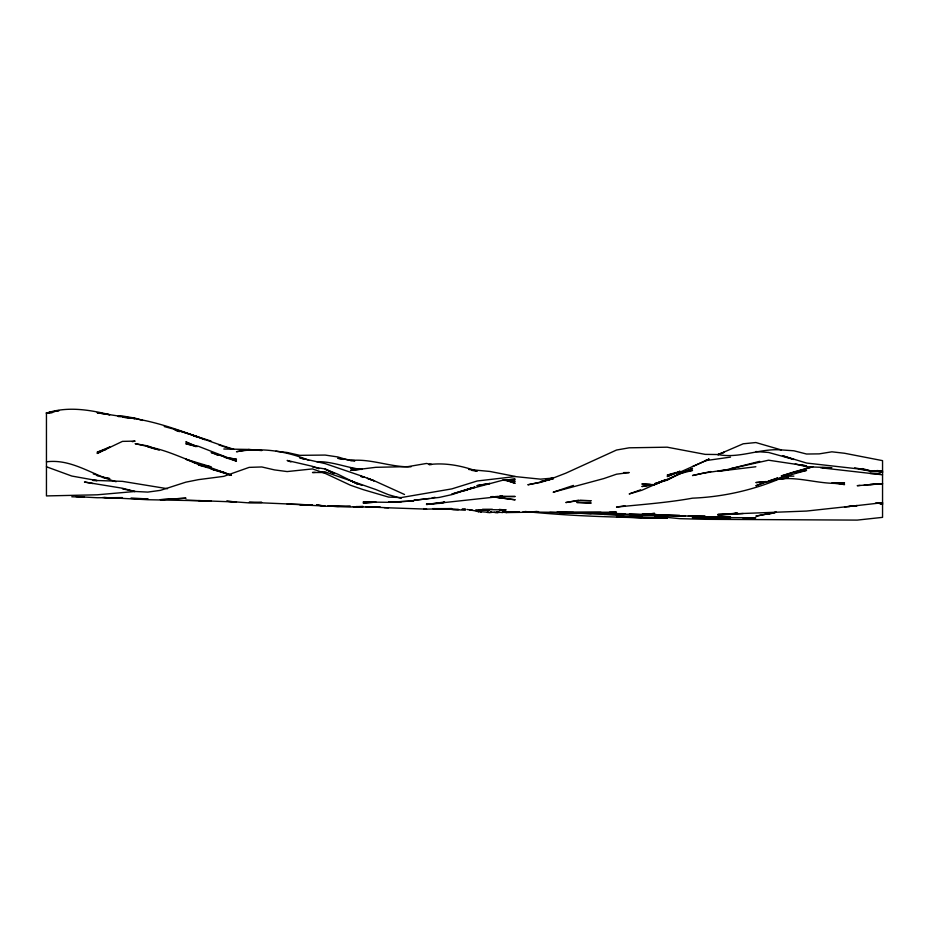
<?xml version="1.0" encoding="UTF-8"?>
<svg xmlns="http://www.w3.org/2000/svg" width="929" height="929" viewBox="0 0 929 929"><rect width="100%" height="100%" fill="white"/><g stroke="black" fill="none" stroke-linecap="round" stroke-linejoin="round"><path stroke-width="1.39" d="M692.523 466.579L709.001 459.205L679.854 472.234L667.196 475.125L676.057 472.478M655.793 484.009L663.387 480.618M655.793 484.021L665.919 479.585L641.858 490.257L629.188 493.938L640.592 489.838M766.007 481.443L755.869 485.786L768.538 481.176M679.854 471.247L667.196 476.577L679.854 471.351M709.001 459.135L705.192 460.691L730.531 457.103M470.829 488.143L451.831 494.112L474.638 487.388M657.058 482.987L663.387 480.514M777.399 478.168L768.538 481.617L755.869 482.569L764.312 481.64M724.202 452.342L717.862 454.722L743.2 443.795L755.869 442.541L781.208 449.903L793.877 450.786L806.546 454.026L819.204 453.875L831.873 451.819L844.542 453.259L882.55 460.645L882.55 517.36L857.212 520.101L705.192 519.311L679.854 518.661L662.969 517M429.314 498.478L413.823 500.301L439.162 497.445L451.831 494.634L472.106 487.957M464.5 490.756L474.638 487.028M553.173 477.552L540.504 482.163L527.846 484.775L540.504 482.348L553.173 478.656L540.504 481.652L553.173 478.702M52.082 412.79L46.45 412.685L46.45 495.923L97.127 494.809L135.123 491.476L147.792 492.091L160.462 490.349L185.8 482.174L198.469 479.643L223.808 476.345L249.146 467.38L261.804 466.962L274.473 469.9L287.142 471.572L312.481 468.913L325.15 473.372L350.488 485.24L363.158 489.618L388.496 497.073L401.154 497.572L451.831 488.886L477.169 480.99L515.177 476.577L540.504 479.155L553.173 478.063L565.842 473.163L616.519 450.031L629.188 447.813L667.196 447.186L705.192 454.374L717.862 454.525L724.202 452.202M777.399 478.017L768.538 481.117L806.546 470.376L795.282 472.629M573.448 485.426L553.173 492.207L603.85 478.551L616.519 474.196L629.188 472.559L623.556 472.606M105.987 449.485L97.127 452.214L109.796 447.035L97.127 453.457L122.454 441.38L135.123 441.112L132.313 441.681M474.638 487.307L464.5 490.384L502.508 480.281L515.177 479.155L502.508 480.212L515.177 481.234L512.355 480.769M490.64 512.227L491.267 512.285L490.001 512.274L497.816 512.367M759.667 461.353L730.531 468.727L768.538 460.203L806.546 465.893L800.914 464.872M768.538 514.271L776.133 512.216L755.869 516.152L776.133 512.251M490.64 512.587L491.905 512.32M781.208 449.891C759.69 448.231 739.345 458.88 717.862 454.525M499.686 496.225L502.508 496.237L491.244 497.096L515.177 496.492L502.508 496.237L426.492 504.505L444.236 502.066M705.192 472.745L692.523 475.532L710.824 471.549M769.944 480.967L781.208 478.156C753.036 490.152 723.134 496.91 692.523 498.165C667.347 502.717 641.927 504.482 616.519 507.083L624.962 505.782M769.944 480.978C794.458 473.5 819.506 485.995 844.542 482.894L831.873 482.917L844.542 484.578L834.695 482.674M46.45 413.08L59.119 410.56L46.45 413.138C67.271 406.194 89.033 409.666 109.796 414.74L106.974 414.299M439.162 503.413L444.794 502.241L439.162 503.402L426.492 503.913M736.163 513.214L730.531 514.364L737.568 513.249M432.124 497.909L434.946 497.34M578.512 500.22L565.842 502.543L578.512 500.568L591.181 500.743L579.917 500.278M261.804 450.577L249.146 449.45L236.477 451.726C260.631 447.29 285.969 450.797 308.683 460.285M489.06 512.332L477.123 511.461M653.11 484.578L641.858 486.517L654.527 484.566M489.792 512.703L487.26 512.309M737.568 513.168L717.862 515.142L743.2 513.505M736.163 513.365L717.862 514.457L806.546 511.055L857.212 505.55L848.769 506.514M497.387 512.425L499.268 512.227M498.234 512.309L497.387 512.239M498.501 512.274L499.082 512.216M46.45 413.01L52.082 412.29M882.55 502.694L844.542 507.002M688.308 470.922L692.523 470.422L679.854 473.639L692.523 468.541L654.527 484.752L641.858 483.986L650.3 484.381M705.192 472.884L730.531 469.133L717.862 471.351L755.869 466.741M361.753 469.215L350.488 470.422L375.827 467.31L407.912 466.637L426.492 463.466L431.567 464.488L429.024 464.605M495.703 512.634L499.5 512.436M860.033 485.414L857.212 485.681L882.55 483.707L864.249 485.008M497.387 512.541L496.55 512.309M401.154 501.823L388.496 502.252L413.823 500.917L388.496 502.31L363.158 501.997L368.79 502.055M429.314 464.523C445.56 462.537 461.899 465.766 477.169 471.282L471.537 470.329M475.474 510.451L488.991 510.23L478.853 510.149M478.853 510.532L475.474 510.381L482.232 510.323M869.881 484.485L882.55 483.835M315.303 472.373L312.481 472.513L325.15 472.513M320.923 472.106L325.15 471.909L375.827 489.525L388.496 494.704L401.154 498.35M743.2 518.336L755.869 517.743L692.523 517.453L730.531 517.929L717.862 517.685M118.238 416.204L122.454 416.018L135.123 418.166L142.729 420.454M507.524 512.576L504.145 512.343M507.954 512.553L532.909 512.158L526.151 512.042M465.348 509.185L461.968 509.301L465.348 509.289M717.862 517.186L730.531 516.884L692.523 516.838L717.862 517.186L705.192 516.896M451.831 509.568L458.589 509.51L432.693 508.604M434.098 508.639L451.831 508.604L426.492 509.127L384.269 507.664M601.04 512.343L556.552 512.355M223.808 449.009L249.146 449.462M566.69 512.425L522.772 511.984M692.523 517.917L717.862 517.778L692.523 517.65M46.45 461.818C71.765 458.531 92.772 475.3 116.125 481.721M356.121 506.584L363.158 506.514L350.488 507.013L337.819 506.154L350.488 506.317L337.819 506.781L327.96 505.782M576.828 513.365L549.794 512.39M557.679 512.285L591.181 513.203L585.444 513.203M782.613 476.24L793.877 476.147M573.448 513.156L559.932 512.483L616.519 512.193L609.482 512.251M573.448 512.425L559.932 512.553L624.962 513.725M692.523 517.836L717.862 517.778M591.181 513.598L579.696 513.261L616.519 513.691L598.218 513.249M469.609 509.928L472.141 509.928M525.024 511.484C572.206 516.292 619.759 517.558 667.196 517.848L654.527 517.337L667.196 517.558M185.8 500.22L211.138 500.94L147.792 499.721L109.796 497.712L122.454 497.642L97.127 497.735L76.004 496.597M388.496 507.791L365.968 506.804M616.519 517.232L667.196 517.894M616.519 515.258L629.188 517.221L667.196 517.848M822.026 467.577L831.873 467.705L806.546 466.753L795.282 463.931M631.999 515.142L685.486 515.932M879.74 503.053L882.55 503.088M566.69 512.506L559.932 512.39L570.069 513.017L566.69 512.785M879.74 473.546L869.881 473.384L879.74 473.627M287.142 504.122L312.481 505.004L249.146 502.31L261.804 502.403L249.146 502.903L226.618 501.219L236.477 502.008L198.469 500.603M502.508 509.812L505.887 509.87L499.128 509.533L505.887 509.928L482.232 509.487L492.37 509.289M71.788 496.783L84.458 497.038M629.188 517.302L654.527 517.767M563.311 512.599L559.932 512.518L563.311 512.645M629.188 517.221L641.858 517.546M875.513 503.065L882.55 503.263M616.519 513.992L603.85 513.609L679.854 515.537L644.668 514.213M717.862 518.127L705.192 517.708L717.862 518.185M92.9 480.363L122.454 481.361L167.499 488.712M630.594 515.154L641.858 515.572L634.821 515.096M333.592 505.84L337.819 506.003L325.15 506.305L316.708 504.97M92.9 480.409L97.127 480.583L71.788 476.043L46.45 466.776M118.238 416.552L121.049 416.668M854.68 467.856L869.881 470.713L882.55 471.258L869.881 470.991L857.212 468.785L806.546 463.048L782.473 455.733L793.877 459.46L768.538 452.458L755.869 451.54M316.708 461.678C332.187 461.237 346.552 467.775 361.753 469.424M438.314 508.79L439.162 508.825M353.299 506.769L375.827 507.211L367.373 506.781M350.488 468.437L361.753 468.994M299.812 504.795L325.15 506.05L316.708 504.877M465.348 510.23L452.957 509.498M104.164 497.491L109.796 497.816L102.747 497.479M688.308 516.094L705.192 516.269L629.188 515.154L578.512 513.272M495.471 496.516L502.508 496.945L496.876 496.504M411.013 466.788C390.482 467.426 370.95 458.322 350.488 460.552L354.704 461.028M476.356 511.031L466.869 509.44M481.35 512.181L480.92 511.972M468.727 469.482L489.838 471.444L515.177 476.403M500.069 512.332L502.879 512.564M380.042 507.083L375.827 506.723L380.042 507.188M876.918 470.527L882.55 471.084M491.244 496.609L515.177 499.814L491.244 496.655M275.89 451.215L287.142 452.493L299.812 455.338L325.15 455.071L337.819 456.952L349.223 460.389M478.389 511.716L478.807 511.891M226.618 457.846L236.477 459.216L223.808 457.08L236.477 461.121L198.469 446.315L185.8 443.737L195.938 446.454M480.502 511.914L481.35 512.042M102.747 477.552L109.796 478.621L97.127 475.776M882.55 474.8L820.621 467.763M104.164 413.858L97.127 412.743L135.123 418.573L122.454 417.179C161.321 420.349 197.064 438.14 233.934 449.334M312.481 466.915L325.15 468.971L334.022 473.418M506.723 479.84L509.545 480.305M354.704 460.575L337.819 458.299L343.451 459.402M494.019 512.251L495.285 512.541M92.9 483.533L84.458 482.023L122.454 488.236L135.123 491.546L122.454 488.84M199.874 464.721L211.138 466.834L185.8 459.228L197.203 463.931M147.792 446.477L135.123 443.667L147.792 445.932L159.196 450.228M878.323 503.065L882.55 504.006L878.323 502.984M216.202 454.409L223.808 456.325L211.138 452.504L217.467 454.978M194.242 462.747L198.469 463.803C181.654 457.892 165.571 449.624 147.792 446.803L155.398 449.137M877.487 502.949L882.55 504.284M193.406 435.956L197.203 436.99M164.259 426.539L171.865 428.617M223.808 472.524L198.469 464.941L211.138 467.798L231.402 475.381L211.138 469.017L223.808 472.292L231.402 475.288M862.286 468.576L869.881 470.713M93.318 473.976L97.127 475.056M223.808 446.663L232.668 449.264M496.55 512.343L496.121 512.355M304.886 459.39L299.812 457.869L325.15 463.606L360.626 475.706L374.132 480.699L404.533 494.495M175.662 430.348L179.471 431.613L173.131 428.966L198.469 436.99M173.131 428.884L211.138 441.112M505.039 479.979L515.177 483.301L505.039 479.794M218.733 444.817L222.542 446.199M198.469 437.327L204.798 439.696M318.821 468.704L312.481 466.323L287.142 460.459L290.951 461.957M197.203 446.605L185.8 441.844L195.938 446.628M361.892 485.437L350.488 480.607L358.083 484.392M334.022 473.476L325.15 469.157L337.819 474.185L358.083 484.299M679.854 473.511L667.196 480.154L654.527 483.719L667.196 479.817L679.854 473.511M793.877 471.932L781.208 475.996L812.875 466.753L793.877 471.932M536.288 511.496L529.53 512.088L538.541 511.67L536.288 511.507M489.838 483.463L477.169 485.588L489.838 483.463M788.245 477.982L781.208 478.818L788.245 478.005M488.108 512.343L487.47 512.413L488.108 512.402M654.527 513.412L641.858 514.596L629.188 514.364L641.858 514.596L654.527 513.412M375.827 502.124L363.158 503.019L375.827 502.136M185.8 498.176L160.462 499.674L185.8 498.176M578.512 502.415L576.828 502.496L591.181 503.03L578.512 502.415M506.677 512.448L505.84 512.448L506.677 512.425M505.887 511.705L502.508 511.833L519.392 511.867L505.887 511.705M654.527 515.165L641.858 515.34L667.196 515.502L654.527 515.189M147.792 498.827L130.908 498.35L147.792 498.827M488.991 510.23L485.612 510.23L488.991 510.253M616.519 514.55L603.85 514.387L616.519 514.631M516.013 511.774L512.634 511.716L516.013 511.821M654.527 514.817L641.858 514.411L654.527 514.945M667.196 515.165L654.527 514.573L667.196 515.177M566.69 512.622L563.311 512.413L566.69 512.622M641.858 516.129L633.404 515.2L641.858 516.129M502.508 497.898L492.649 496.574L502.508 497.898M426.492 509.069L423.682 508.639L426.492 509.127M882.55 472.211L874.108 470.631L882.55 472.211M363.994 477.041L360.626 476.368L363.994 477.053M370.752 479.538L367.373 478.33L374.132 480.839L370.752 479.527"/></g></svg>
